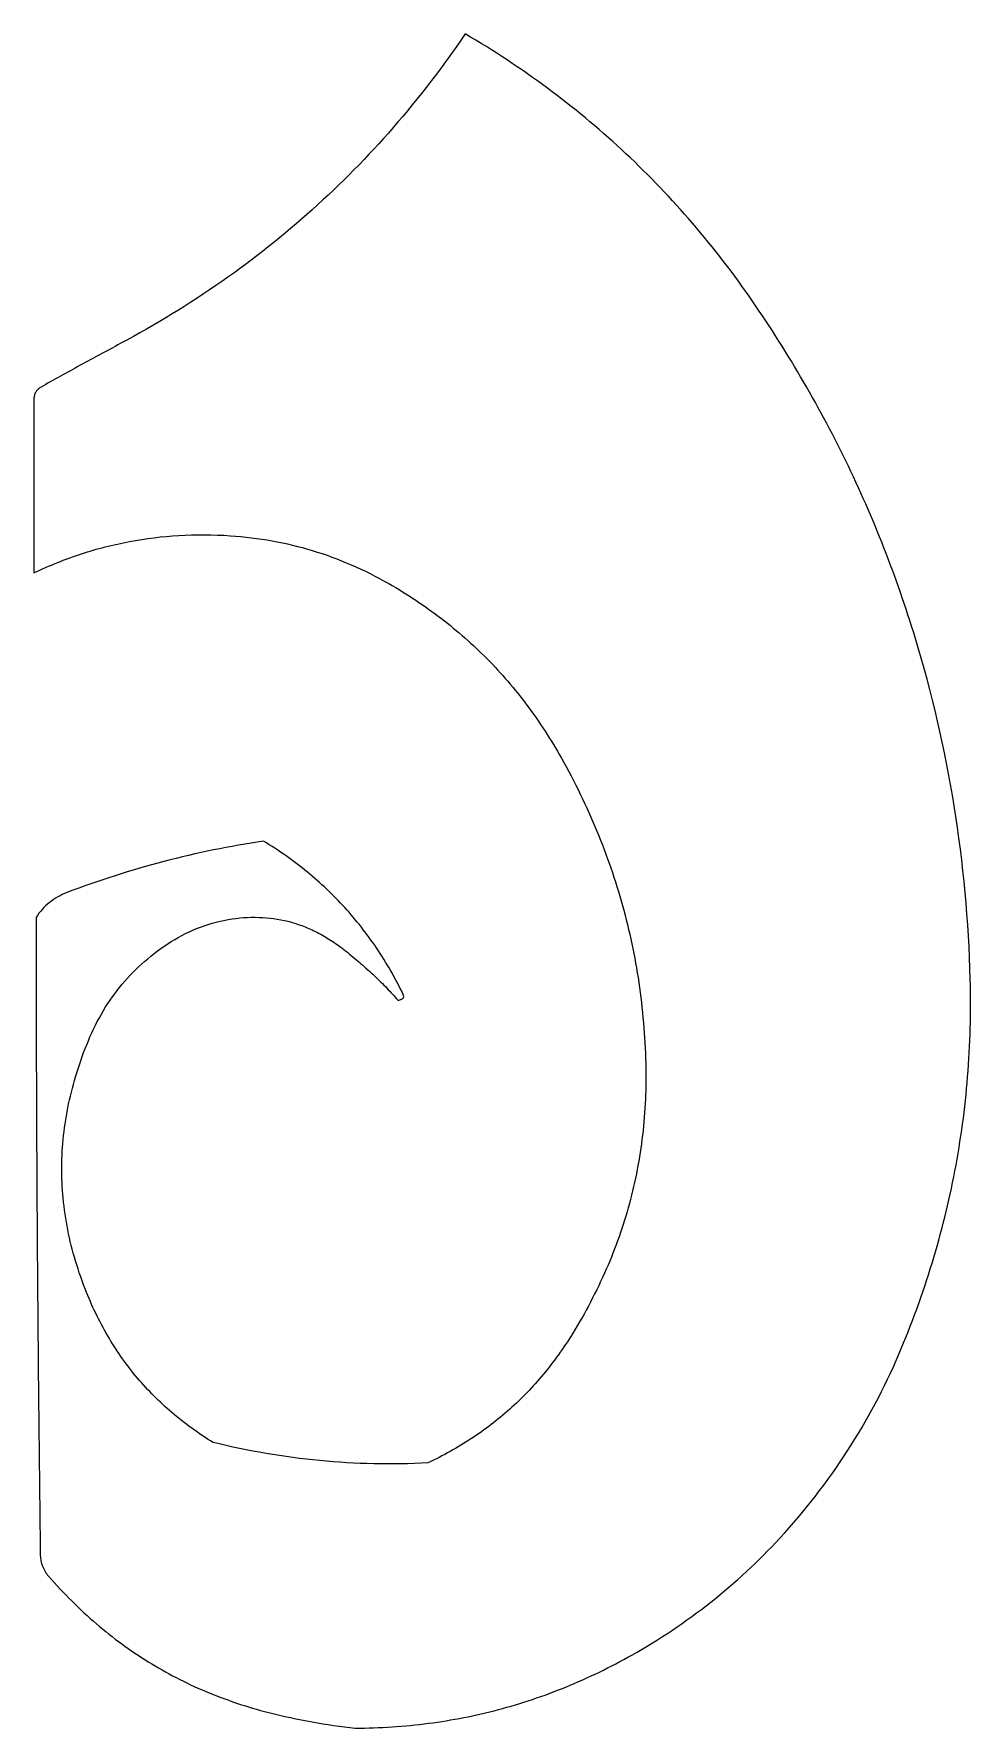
# Model space of a CAD drawing. Header units: centimetres. Extents: x -8.7 to 3.9, y -9.4 to 10.8.
# Drawn here: x -1.262 to -0.391, y -6.296 to -4.722 of the extents above; entities that cross this region are included whole.
import ezdxf

# ---------------------------------------------------------------- set-up
doc = ezdxf.new("R2010")
doc.units = ezdxf.units.CM
doc.header["$MEASUREMENT"] = 0
doc.layers.add('layer 1', color=7, linetype='Continuous')

msp = doc.modelspace()

# ---------------------------------------------------------------- linework, layer by layer
at = {"layer": 'layer 1', "color": 242}
msp.add_open_spline([(-0.96302, -6.29646), (-0.97643, -6.29505), (-0.98979, -6.29316), (-1.00307, -6.29077), (-1.00307, -6.29077), (-1.01663, -6.28833), (-1.03014, -6.28541), (-1.0435, -6.28199), (-1.0435, -6.28199), (-1.0636, -6.27686), (-1.0833, -6.27022), (-1.10242, -6.26217), (-1.10242, -6.26217), (-1.12076, -6.25442), (-1.13847, -6.24529), (-1.15537, -6.23482), (-1.15537, -6.23482), (-1.1723, -6.22436), (-1.18841, -6.21258), (-1.2035, -6.19963), (-1.2035, -6.19963), (-1.21942, -6.18602), (-1.23429, -6.17122), (-1.24805, -6.15542), (-1.24805, -6.15542), (-1.25047, -6.15263), (-1.25241, -6.14944), (-1.25374, -6.14599), (-1.25374, -6.14599), (-1.25502, -6.14264), (-1.25573, -6.1391), (-1.25578, -6.13553), (-1.25578, -6.13553), (-1.25703, -6.03696), (-1.25799, -5.93839), (-1.25867, -5.83983), (-1.25867, -5.83983), (-1.25932, -5.74093), (-1.25968, -5.64207), (-1.25975, -5.54317), (-1.25975, -5.54317), (-1.25633, -5.53797), (-1.25213, -5.53331), (-1.24727, -5.52939), (-1.24727, -5.52939), (-1.24237, -5.52546), (-1.23688, -5.52232), (-1.231, -5.52008), (-1.231, -5.52008), (-1.20149, -5.50883), (-1.1714, -5.49922), (-1.14083, -5.49122), (-1.14083, -5.49122), (-1.11034, -5.48325), (-1.07942, -5.47693), (-1.04825, -5.47231), (-1.04825, -5.47231), (-1.03402, -5.48096), (-1.02041, -5.49057), (-1.00752, -5.50114), (-1.00752, -5.50114), (-0.99517, -5.51122), (-0.98358, -5.52222), (-0.97283, -5.53399), (-0.97283, -5.53399), (-0.96207, -5.54579), (-0.9522, -5.55834), (-0.94327, -5.57155), (-0.94327, -5.57155), (-0.93399, -5.58531), (-0.92569, -5.59973), (-0.91842, -5.61465), (-0.91842, -5.61465), (-0.91809, -5.61527), (-0.91797, -5.61598), (-0.91799, -5.61671), (-0.91799, -5.61671), (-0.91802, -5.61724), (-0.91824, -5.61776), (-0.91859, -5.61817), (-0.91859, -5.61817), (-0.9188, -5.61839), (-0.91905, -5.61859), (-0.9193, -5.61877), (-0.9193, -5.61877), (-0.91965, -5.619), (-0.92003, -5.6192), (-0.92041, -5.61937), (-0.92041, -5.61937), (-0.92081, -5.61953), (-0.92121, -5.61968), (-0.92161, -5.61978), (-0.92161, -5.61978), (-0.92219, -5.61995), (-0.92277, -5.62008), (-0.92335, -5.62018), (-0.92335, -5.62018), (-0.92496, -5.61832), (-0.92659, -5.61648), (-0.92825, -5.61465), (-0.92825, -5.61465), (-0.93002, -5.61271), (-0.93183, -5.6108), (-0.93364, -5.60891), (-0.93364, -5.60891), (-0.93547, -5.607), (-0.93731, -5.60514), (-0.9392, -5.6033), (-0.9392, -5.6033), (-0.94119, -5.60131), (-0.9432, -5.59937), (-0.94524, -5.59746), (-0.94524, -5.59746), (-0.94727, -5.59555), (-0.94931, -5.59364), (-0.9514, -5.59178), (-0.9514, -5.59178), (-0.95361, -5.58979), (-0.95583, -5.58783), (-0.95809, -5.58587), (-0.95809, -5.58587), (-0.96033, -5.58393), (-0.96259, -5.58202), (-0.96488, -5.5801), (-0.96488, -5.5801), (-0.96732, -5.57809), (-0.96976, -5.5761), (-0.97223, -5.57414), (-0.97223, -5.57414), (-0.97618, -5.57097), (-0.9803, -5.56798), (-0.98453, -5.56519), (-0.98453, -5.56519), (-0.98846, -5.56259), (-0.99253, -5.56018), (-0.99668, -5.55799), (-0.99668, -5.55799), (-1.00086, -5.55578), (-1.00514, -5.55382), (-1.00951, -5.55205), (-1.00951, -5.55205), (-1.01371, -5.55037), (-1.01802, -5.54891), (-1.02239, -5.54768), (-1.02239, -5.54768), (-1.03105, -5.54524), (-1.03995, -5.54378), (-1.04891, -5.54327), (-1.04891, -5.54327), (-1.05847, -5.54272), (-1.06808, -5.54317), (-1.07754, -5.54458), (-1.07754, -5.54458), (-1.08758, -5.54607), (-1.09741, -5.54861), (-1.10692, -5.55213), (-1.10692, -5.55213), (-1.11641, -5.55565), (-1.12551, -5.56018), (-1.13407, -5.56559), (-1.13407, -5.56559), (-1.1428, -5.5711), (-1.1511, -5.57726), (-1.15887, -5.58403), (-1.15887, -5.58403), (-1.16637, -5.59054), (-1.17334, -5.59766), (-1.1797, -5.60529), (-1.1797, -5.60529), (-1.18609, -5.61291), (-1.19185, -5.62104), (-1.19696, -5.62956), (-1.19696, -5.62956), (-1.20237, -5.63859), (-1.2071, -5.64803), (-1.21112, -5.65776), (-1.21112, -5.65776), (-1.21515, -5.66755), (-1.21874, -5.67749), (-1.22189, -5.68758), (-1.22189, -5.68758), (-1.22486, -5.69709), (-1.22735, -5.70672), (-1.22941, -5.71646), (-1.22941, -5.71646), (-1.23145, -5.72622), (-1.23303, -5.73605), (-1.23409, -5.74594), (-1.23409, -5.74594), (-1.23515, -5.7556), (-1.2357, -5.76531), (-1.23578, -5.77505), (-1.23578, -5.77505), (-1.23583, -5.78476), (-1.2354, -5.79449), (-1.23449, -5.80415), (-1.23449, -5.80415), (-1.23354, -5.81402), (-1.23213, -5.8238), (-1.23022, -5.83351), (-1.23022, -5.83351), (-1.22828, -5.8432), (-1.22591, -5.85281), (-1.22307, -5.86229), (-1.22307, -5.86229), (-1.22005, -5.87231), (-1.21661, -5.88217), (-1.21271, -5.89185), (-1.21271, -5.89185), (-1.20677, -5.90659), (-1.1997, -5.92083), (-1.19158, -5.93449), (-1.19158, -5.93449), (-1.18385, -5.94742), (-1.1751, -5.9597), (-1.16539, -5.9712), (-1.16539, -5.9712), (-1.15568, -5.9827), (-1.14503, -5.99339), (-1.13359, -6.00315), (-1.13359, -6.00315), (-1.12154, -6.01341), (-1.10871, -6.0227), (-1.0952, -6.03097), (-1.0952, -6.03097), (-1.06264, -6.03907), (-1.02951, -6.04473), (-0.9961, -6.04793), (-0.9961, -6.04793), (-0.96264, -6.0511), (-0.92903, -6.0518), (-0.8955, -6.04999), (-0.8955, -6.04999), (-0.88144, -6.04342), (-0.86788, -6.03585), (-0.8549, -6.02735), (-0.8549, -6.02735), (-0.84244, -6.01917), (-0.83059, -6.01007), (-0.81947, -6.00015), (-0.81947, -6.00015), (-0.80836, -5.99022), (-0.79797, -5.97948), (-0.78843, -5.968), (-0.78843, -5.968), (-0.77847, -5.956), (-0.76934, -5.94332), (-0.76114, -5.93002), (-0.76114, -5.93002), (-0.74926, -5.91077), (-0.73877, -5.8907), (-0.72969, -5.86997), (-0.72969, -5.86997), (-0.72106, -5.85019), (-0.71389, -5.82984), (-0.70825, -5.80901), (-0.70825, -5.80901), (-0.70262, -5.7882), (-0.69854, -5.767), (-0.69603, -5.74559), (-0.69603, -5.74559), (-0.69344, -5.72335), (-0.69243, -5.70098), (-0.69303, -5.67859), (-0.69303, -5.67859), (-0.69371, -5.65351), (-0.69588, -5.62851), (-0.69953, -5.60368), (-0.69953, -5.60368), (-0.7031, -5.57955), (-0.70813, -5.55565), (-0.71462, -5.53215), (-0.71462, -5.53215), (-0.72114, -5.50863), (-0.72906, -5.48556), (-0.73839, -5.46302), (-0.73839, -5.46302), (-0.74803, -5.43978), (-0.75902, -5.41711), (-0.77135, -5.39517), (-0.77135, -5.39517), (-0.78098, -5.37804), (-0.79173, -5.36154), (-0.80353, -5.34582), (-0.80353, -5.34582), (-0.81485, -5.3307), (-0.82722, -5.31636), (-0.84051, -5.30292), (-0.84051, -5.30292), (-0.85379, -5.28949), (-0.868, -5.27699), (-0.883, -5.26549), (-0.883, -5.26549), (-0.89854, -5.25361), (-0.91482, -5.24277), (-0.93178, -5.23304), (-0.93178, -5.23304), (-0.94317, -5.22652), (-0.9549, -5.22063), (-0.96692, -5.21543), (-0.96692, -5.21543), (-0.97867, -5.21034), (-0.99069, -5.20594), (-1.00292, -5.20224), (-1.00292, -5.20224), (-1.01517, -5.19855), (-1.0276, -5.19555), (-1.04018, -5.19329), (-1.04018, -5.19329), (-1.05311, -5.19095), (-1.06617, -5.18934), (-1.07927, -5.18848), (-1.07927, -5.18848), (-1.09517, -5.1874), (-1.11115, -5.18735), (-1.12705, -5.18826), (-1.12705, -5.18826), (-1.14242, -5.18916), (-1.15774, -5.19102), (-1.17286, -5.19389), (-1.17286, -5.19389), (-1.18798, -5.19676), (-1.20292, -5.20058), (-1.21754, -5.20536), (-1.21754, -5.20536), (-1.23263, -5.21032), (-1.24737, -5.21618), (-1.26174, -5.22297), (-1.26174, -5.22297), (-1.26166, -5.19618), (-1.26164, -5.16941), (-1.26164, -5.14262), (-1.26164, -5.14262), (-1.26161, -5.11568), (-1.26164, -5.08873), (-1.26169, -5.06177), (-1.26169, -5.06177), (-1.26169, -5.06053), (-1.26154, -5.05927), (-1.26124, -5.05807), (-1.26124, -5.05807), (-1.26098, -5.05701), (-1.26058, -5.05603), (-1.26005, -5.0551), (-1.26005, -5.0551), (-1.2595, -5.05417), (-1.25885, -5.05331), (-1.25807, -5.05258), (-1.25807, -5.05258), (-1.25716, -5.05173), (-1.25618, -5.051), (-1.2551, -5.05039), (-1.2551, -5.05039), (-1.24906, -5.047), (-1.24305, -5.04365), (-1.23701, -5.04031), (-1.23701, -5.04031), (-1.23087, -5.03691), (-1.22476, -5.03351), (-1.21862, -5.03017), (-1.21862, -5.03017), (-1.21246, -5.0268), (-1.20632, -5.02345), (-1.20015, -5.02013), (-1.20015, -5.02013), (-1.19391, -5.01676), (-1.18768, -5.01339), (-1.18141, -5.01004), (-1.18141, -5.01004), (-1.14881, -4.99263), (-1.11724, -4.97329), (-1.08692, -4.95216), (-1.08692, -4.95216), (-1.05759, -4.9317), (-1.02956, -4.90949), (-1.00295, -4.88559), (-1.00295, -4.88559), (-0.97636, -4.86172), (-0.95125, -4.83623), (-0.9278, -4.80929), (-0.9278, -4.80929), (-0.90373, -4.78161), (-0.88134, -4.75256), (-0.86076, -4.72222), (-0.86076, -4.72222), (-0.83442, -4.73767), (-0.80891, -4.75452), (-0.78438, -4.77271), (-0.78438, -4.77271), (-0.76041, -4.79044), (-0.73741, -4.80946), (-0.7155, -4.82972), (-0.7155, -4.82972), (-0.69361, -4.84997), (-0.67283, -4.87138), (-0.65326, -4.89389), (-0.65326, -4.89389), (-0.63324, -4.91691), (-0.61444, -4.94099), (-0.59698, -4.96602), (-0.59698, -4.96602), (-0.5631, -5.01457), (-0.53306, -5.06571), (-0.50712, -5.11895), (-0.50712, -5.11895), (-0.48136, -5.1719), (-0.4598, -5.22677), (-0.44265, -5.2831), (-0.44265, -5.2831), (-0.427, -5.33437), (-0.41487, -5.38665), (-0.40634, -5.43955), (-0.40634, -5.43955), (-0.39774, -5.49288), (-0.39273, -5.54672), (-0.39135, -5.60071), (-0.39135, -5.60071), (-0.39059, -5.63092), (-0.39142, -5.66114), (-0.39384, -5.69125), (-0.39384, -5.69125), (-0.39618, -5.72061), (-0.40013, -5.74979), (-0.40564, -5.77872), (-0.40564, -5.77872), (-0.41115, -5.80763), (-0.41824, -5.83623), (-0.42685, -5.86438), (-0.42685, -5.86438), (-0.43563, -5.89311), (-0.44594, -5.92136), (-0.45774, -5.94898), (-0.45774, -5.94898), (-0.47112, -5.98036), (-0.48717, -6.01054), (-0.50571, -6.03917), (-0.50571, -6.03917), (-0.52426, -6.06783), (-0.54521, -6.09482), (-0.56838, -6.1199), (-0.56838, -6.1199), (-0.5882, -6.14136), (-0.60969, -6.16124), (-0.63261, -6.17937), (-0.63261, -6.17937), (-0.65573, -6.19764), (-0.68023, -6.21407), (-0.70589, -6.22853), (-0.70589, -6.22853), (-0.72574, -6.23973), (-0.74627, -6.24966), (-0.76735, -6.25829), (-0.76735, -6.25829), (-0.78778, -6.26662), (-0.80871, -6.27364), (-0.83002, -6.27927), (-0.83002, -6.27927), (-0.85132, -6.28488), (-0.87298, -6.28914), (-0.89487, -6.29195), (-0.89487, -6.29195), (-0.91746, -6.29487), (-0.94023, -6.29638), (-0.96302, -6.29646)], degree=3, knots=[0, 0, 0, 0, 0.008547, 0.008547, 0.008547, 0.008547, 0.017094, 0.017094, 0.017094, 0.017094, 0.025641, 0.025641, 0.025641, 0.025641, 0.034188, 0.034188, 0.034188, 0.034188, 0.042735, 0.042735, 0.042735, 0.042735, 0.0512821, 0.0512821, 0.0512821, 0.0512821, 0.0598291, 0.0598291, 0.0598291, 0.0598291, 0.0683761, 0.0683761, 0.0683761, 0.0683761, 0.0769231, 0.0769231, 0.0769231, 0.0769231, 0.0854701, 0.0854701, 0.0854701, 0.0854701, 0.0940171, 0.0940171, 0.0940171, 0.0940171, 0.1025641, 0.1025641, 0.1025641, 0.1025641, 0.1111111, 0.1111111, 0.1111111, 0.1111111, 0.1196581, 0.1196581, 0.1196581, 0.1196581, 0.1282051, 0.1282051, 0.1282051, 0.1282051, 0.1367521, 0.1367521, 0.1367521, 0.1367521, 0.1452991, 0.1452991, 0.1452991, 0.1452991, 0.1538462, 0.1538462, 0.1538462, 0.1538462, 0.1623932, 0.1623932, 0.1623932, 0.1623932, 0.1709402, 0.1709402, 0.1709402, 0.1709402, 0.1794872, 0.1794872, 0.1794872, 0.1794872, 0.1880342, 0.1880342, 0.1880342, 0.1880342, 0.1965812, 0.1965812, 0.1965812, 0.1965812, 0.2051282, 0.2051282, 0.2051282, 0.2051282, 0.2136752, 0.2136752, 0.2136752, 0.2136752, 0.2222222, 0.2222222, 0.2222222, 0.2222222, 0.2307692, 0.2307692, 0.2307692, 0.2307692, 0.2393162, 0.2393162, 0.2393162, 0.2393162, 0.2478632, 0.2478632, 0.2478632, 0.2478632, 0.2564103, 0.2564103, 0.2564103, 0.2564103, 0.2649573, 0.2649573, 0.2649573, 0.2649573, 0.2735043, 0.2735043, 0.2735043, 0.2735043, 0.2820513, 0.2820513, 0.2820513, 0.2820513, 0.2905983, 0.2905983, 0.2905983, 0.2905983, 0.2991453, 0.2991453, 0.2991453, 0.2991453, 0.3076923, 0.3076923, 0.3076923, 0.3076923, 0.3162393, 0.3162393, 0.3162393, 0.3162393, 0.3247863, 0.3247863, 0.3247863, 0.3247863, 0.3333333, 0.3333333, 0.3333333, 0.3333333, 0.3418803, 0.3418803, 0.3418803, 0.3418803, 0.3504274, 0.3504274, 0.3504274, 0.3504274, 0.3589744, 0.3589744, 0.3589744, 0.3589744, 0.3675214, 0.3675214, 0.3675214, 0.3675214, 0.3760684, 0.3760684, 0.3760684, 0.3760684, 0.3846154, 0.3846154, 0.3846154, 0.3846154, 0.3931624, 0.3931624, 0.3931624, 0.3931624, 0.4017094, 0.4017094, 0.4017094, 0.4017094, 0.4102564, 0.4102564, 0.4102564, 0.4102564, 0.4188034, 0.4188034, 0.4188034, 0.4188034, 0.4273504, 0.4273504, 0.4273504, 0.4273504, 0.4358974, 0.4358974, 0.4358974, 0.4358974, 0.4444444, 0.4444444, 0.4444444, 0.4444444, 0.4529915, 0.4529915, 0.4529915, 0.4529915, 0.4615385, 0.4615385, 0.4615385, 0.4615385, 0.4700855, 0.4700855, 0.4700855, 0.4700855, 0.4786325, 0.4786325, 0.4786325, 0.4786325, 0.4871795, 0.4871795, 0.4871795, 0.4871795, 0.4957265, 0.4957265, 0.4957265, 0.4957265, 0.5042735, 0.5042735, 0.5042735, 0.5042735, 0.5128205, 0.5128205, 0.5128205, 0.5128205, 0.5213675, 0.5213675, 0.5213675, 0.5213675, 0.5299145, 0.5299145, 0.5299145, 0.5299145, 0.5384615, 0.5384615, 0.5384615, 0.5384615, 0.5470085, 0.5470085, 0.5470085, 0.5470085, 0.5555556, 0.5555556, 0.5555556, 0.5555556, 0.5641026, 0.5641026, 0.5641026, 0.5641026, 0.5726496, 0.5726496, 0.5726496, 0.5726496, 0.5811966, 0.5811966, 0.5811966, 0.5811966, 0.5897436, 0.5897436, 0.5897436, 0.5897436, 0.5982906, 0.5982906, 0.5982906, 0.5982906, 0.6068376, 0.6068376, 0.6068376, 0.6068376, 0.6153846, 0.6153846, 0.6153846, 0.6153846, 0.6239316, 0.6239316, 0.6239316, 0.6239316, 0.6324786, 0.6324786, 0.6324786, 0.6324786, 0.6410256, 0.6410256, 0.6410256, 0.6410256, 0.6495726, 0.6495726, 0.6495726, 0.6495726, 0.6581197, 0.6581197, 0.6581197, 0.6581197, 0.6666667, 0.6666667, 0.6666667, 0.6666667, 0.6752137, 0.6752137, 0.6752137, 0.6752137, 0.6837607, 0.6837607, 0.6837607, 0.6837607, 0.6923077, 0.6923077, 0.6923077, 0.6923077, 0.7008547, 0.7008547, 0.7008547, 0.7008547, 0.7094017, 0.7094017, 0.7094017, 0.7094017, 0.7179487, 0.7179487, 0.7179487, 0.7179487, 0.7264957, 0.7264957, 0.7264957, 0.7264957, 0.7350427, 0.7350427, 0.7350427, 0.7350427, 0.7435897, 0.7435897, 0.7435897, 0.7435897, 0.7521368, 0.7521368, 0.7521368, 0.7521368, 0.7606838, 0.7606838, 0.7606838, 0.7606838, 0.7692308, 0.7692308, 0.7692308, 0.7692308, 0.7777778, 0.7777778, 0.7777778, 0.7777778, 0.7863248, 0.7863248, 0.7863248, 0.7863248, 0.7948718, 0.7948718, 0.7948718, 0.7948718, 0.8034188, 0.8034188, 0.8034188, 0.8034188, 0.8119658, 0.8119658, 0.8119658, 0.8119658, 0.8205128, 0.8205128, 0.8205128, 0.8205128, 0.8290598, 0.8290598, 0.8290598, 0.8290598, 0.8376068, 0.8376068, 0.8376068, 0.8376068, 0.8461538, 0.8461538, 0.8461538, 0.8461538, 0.8547009, 0.8547009, 0.8547009, 0.8547009, 0.8632479, 0.8632479, 0.8632479, 0.8632479, 0.8717949, 0.8717949, 0.8717949, 0.8717949, 0.8803419, 0.8803419, 0.8803419, 0.8803419, 0.8888889, 0.8888889, 0.8888889, 0.8888889, 0.8974359, 0.8974359, 0.8974359, 0.8974359, 0.9059829, 0.9059829, 0.9059829, 0.9059829, 0.9145299, 0.9145299, 0.9145299, 0.9145299, 0.9230769, 0.9230769, 0.9230769, 0.9230769, 0.9316239, 0.9316239, 0.9316239, 0.9316239, 0.9401709, 0.9401709, 0.9401709, 0.9401709, 0.9487179, 0.9487179, 0.9487179, 0.9487179, 0.957265, 0.957265, 0.957265, 0.957265, 0.965812, 0.965812, 0.965812, 0.965812, 0.974359, 0.974359, 0.974359, 0.974359, 0.982906, 0.982906, 0.982906, 0.982906, 1, 1, 1, 1], dxfattribs=at)

doc.saveas('drawing.dxf')
